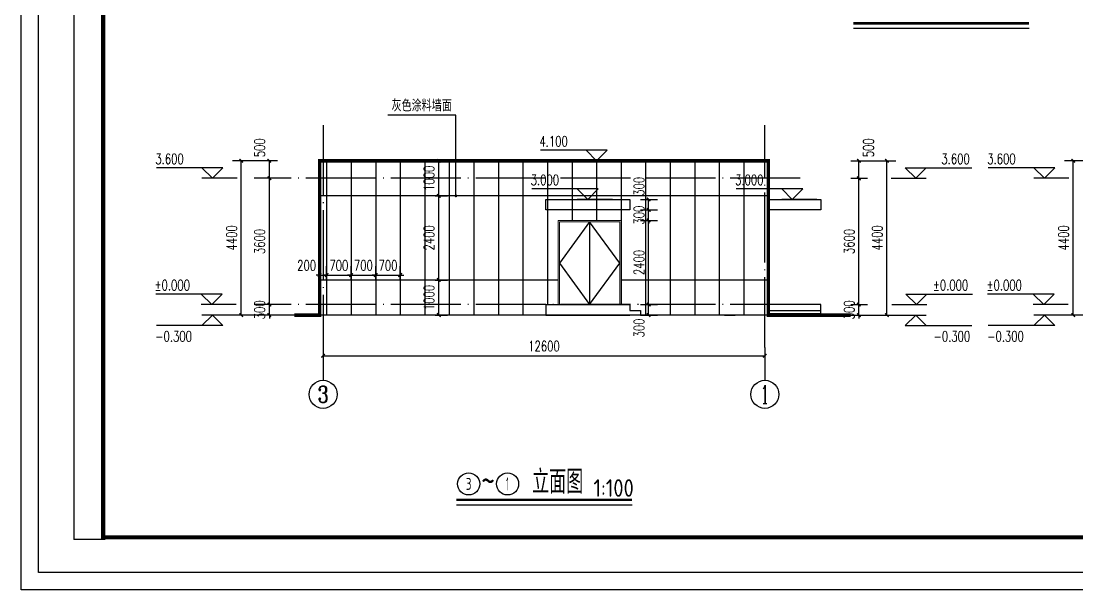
# Model space of a CAD drawing. Extents: x 19098 to 79498, y 3162 to 205862.
# Drawn here: x 19098 to 49212, y 3162 to 19380 of the extents above; entities that cross this region are included whole.
import ezdxf
from ezdxf.enums import TextEntityAlignment as Align

# ---------------------------------------------------------------- set-up
doc = ezdxf.new("R2010")
doc.units = 0
doc.header["$LTSCALE"] = 1000
doc.header["$MEASUREMENT"] = 0
doc.linetypes.add('DOTE', pattern=[2.42, 2, -0.2, 0.02, -0.2])
for name, color, linetype in [('AXIS', 3, 'Continuous'), ('AXIS_TEXT', 7, 'Continuous'), ('C-SHET-TTLB', 11, 'Continuous'), ('DIM_ELEV', 3, 'Continuous'), ('DIM_LEAD', 3, 'Continuous'), ('DIM_SYMB', 3, 'Continuous'), ('DOTE', 1, 'Continuous'), ('PUB_DIM', 3, 'Continuous'), ('PUB_TEXT', 7, 'Continuous'), ('STAIR', 2, 'Continuous'), ('WALL', 9, 'Continuous'), ('除台阶$0$建-立面-划分', 5, 'Continuous')]:
    doc.layers.add(name, color=color, linetype=linetype)
doc.layers.add('WINDOW', color=4, linetype='Continuous', lineweight=9)
doc.styles.add('_TCH_AXIS', font='COMPLEX', dxfattribs={"bigfont": 'GBCBIG'})
doc.styles.add('_TCH_DIM', font='SIMPLEX', dxfattribs={"bigfont": 'GBCBIG'})
doc.styles.add('_TCH_DIM_T3', font='SIMPLEX', dxfattribs={"width": 0.705882, "bigfont": 'GBCBIG'})
doc.styles.get("Standard").update_dxf_attribs({"font": 'gbenor.shx', "bigfont": 'gbcbig.shx'})
doc.dimstyles.new('_TCH_ARCH&&100', dxfattribs={"dimtxt": 297.5, "dimasz": 100, "dimexe": 250, "dimexo": 300, "dimgap": 126.25, "dimtad": 1, "dimdec": 0, "dimzin": 0, "dimdsep": 46, "dimtxsty": '_TCH_DIM_T3', "dimblk": 'ARCHTICK', "dimcen": 0.09, "dimclrt": 7, "dimazin": 2, "dimtfac": 1, "dimtdec": 0, "dimtix": 1, "dimtmove": 2, "dimatfit": 3, "dimfxl": 1, "dimtolj": 1, "dimtzin": 0, "dimarcsym": 0})

# ---------------------------------------------------------------- blocks, each defined once
blk = doc.blocks.new('tukuang')
at = {"layer": 'C-SHET-TTLB'}
for p in [(17002, 20480), (17902, -19640)]:
    blk.add_line(p, (17002, -19640), dxfattribs=at)
for points in [[(75902, 21920), (75902, -21080), (15502, -21080), (15502, 21920)], [(75402, 21420), (75402, -20580), (16002, -20580), (16002, 21420)]]:
    blk.add_lwpolyline(points, close=True, dxfattribs=at)
at = {"layer": 'C-SHET-TTLB', "const_width": 120}
blk.add_lwpolyline([(17842, 20420), (74402, 20420), (74402, -19580), (17842, -19580)], close=True, dxfattribs=at)
blk = doc.blocks.new('_ArchTick')
at = {"color": 0, "linetype": 'ByBlock', "const_width": 0.4}
blk.add_lwpolyline([(-0.5, -0.5), (0.5, 0.5)], dxfattribs=at)
blk = doc.blocks.new('*D34')
at = {"layer": 'Defpoints', "color": 0}
for p in [(27811, 12139), (27611, 11698), (27811, 11698)]:
    blk.add_point(p, dxfattribs=at)
at = {"layer": 'PUB_DIM', "color": 0, "lineweight": -2}
for p, q in [((27611, 11998), (27611, 12389)), ((27811, 11998), (27811, 12389)), ((27611, 12139), (27511, 12139)), ((27611, 12139), (27811, 12139)), ((27811, 12139), (27911, 12139))]:
    blk.add_line(p, q, dxfattribs=at)
at = {"layer": 'PUB_DIM', "color": 0, "lineweight": -2, "xscale": 100, "yscale": 100, "zscale": 100}
blk.add_blockref('_ArchTick', (27611, 12139), dxfattribs=at)
at = {"layer": 'PUB_DIM', "color": 0, "lineweight": -2, "xscale": 100, "yscale": 100, "zscale": 100, "rotation": 180}
blk.add_blockref('_ArchTick', (27811, 12139), dxfattribs=at)
at = {"layer": 'PUB_DIM', "color": 7, "insert": (27241, 12414), "char_height": 297.5, "attachment_point": 5, "style": '_TCH_DIM_T3'}
blk.add_mtext('\\A1;200', dxfattribs=at)
blk = doc.blocks.new('*D35')
at = {"layer": 'Defpoints', "color": 0}
for p in [(28511, 12139), (27811, 11698), (28511, 11698)]:
    blk.add_point(p, dxfattribs=at)
at = {"layer": 'PUB_DIM', "color": 0, "lineweight": -2}
for p, q in [((27811, 11998), (27811, 12389)), ((28511, 11998), (28511, 12389)), ((27811, 12139), (27711, 12139)), ((27811, 12139), (28511, 12139)), ((28511, 12139), (28611, 12139))]:
    blk.add_line(p, q, dxfattribs=at)
at = {"layer": 'PUB_DIM', "color": 0, "lineweight": -2, "xscale": 100, "yscale": 100, "zscale": 100}
blk.add_blockref('_ArchTick', (27811, 12139), dxfattribs=at)
at = {"layer": 'PUB_DIM', "color": 0, "lineweight": -2, "xscale": 100, "yscale": 100, "zscale": 100, "rotation": 180}
blk.add_blockref('_ArchTick', (28511, 12139), dxfattribs=at)
at = {"layer": 'PUB_DIM', "color": 7, "insert": (28161, 12414), "char_height": 297.5, "attachment_point": 5, "style": '_TCH_DIM_T3'}
blk.add_mtext('\\A1;700', dxfattribs=at)
blk = doc.blocks.new('*D36')
at = {"layer": 'Defpoints', "color": 0}
for p in [(29211, 12139), (28511, 11698), (29211, 11698)]:
    blk.add_point(p, dxfattribs=at)
at = {"layer": 'PUB_DIM', "color": 0, "lineweight": -2}
for p, q in [((28511, 11998), (28511, 12389)), ((29211, 11998), (29211, 12389)), ((28511, 12139), (28411, 12139)), ((28511, 12139), (29211, 12139)), ((29211, 12139), (29311, 12139))]:
    blk.add_line(p, q, dxfattribs=at)
at = {"layer": 'PUB_DIM', "color": 0, "lineweight": -2, "xscale": 100, "yscale": 100, "zscale": 100}
blk.add_blockref('_ArchTick', (28511, 12139), dxfattribs=at)
at = {"layer": 'PUB_DIM', "color": 0, "lineweight": -2, "xscale": 100, "yscale": 100, "zscale": 100, "rotation": 180}
blk.add_blockref('_ArchTick', (29211, 12139), dxfattribs=at)
at = {"layer": 'PUB_DIM', "color": 7, "insert": (28861, 12414), "char_height": 297.5, "attachment_point": 5, "style": '_TCH_DIM_T3'}
blk.add_mtext('\\A1;700', dxfattribs=at)
blk = doc.blocks.new('*D37')
at = {"layer": 'Defpoints', "color": 0}
for p in [(29911, 12139), (29211, 11698), (29911, 11698)]:
    blk.add_point(p, dxfattribs=at)
at = {"layer": 'PUB_DIM', "color": 0, "lineweight": -2}
for p, q in [((29211, 11998), (29211, 12389)), ((29911, 11998), (29911, 12389)), ((29211, 12139), (29111, 12139)), ((29211, 12139), (29911, 12139)), ((29911, 12139), (30011, 12139))]:
    blk.add_line(p, q, dxfattribs=at)
at = {"layer": 'PUB_DIM', "color": 0, "lineweight": -2, "xscale": 100, "yscale": 100, "zscale": 100}
blk.add_blockref('_ArchTick', (29211, 12139), dxfattribs=at)
at = {"layer": 'PUB_DIM', "color": 0, "lineweight": -2, "xscale": 100, "yscale": 100, "zscale": 100, "rotation": 180}
blk.add_blockref('_ArchTick', (29911, 12139), dxfattribs=at)
at = {"layer": 'PUB_DIM', "color": 7, "insert": (29561, 12414), "char_height": 297.5, "attachment_point": 5, "style": '_TCH_DIM_T3'}
blk.add_mtext('\\A1;700', dxfattribs=at)
blk = doc.blocks.new('*D264')
at = {"layer": 'Defpoints', "color": 0}
for p in [(49108, 15398), (50167, 15398), (50167, 10998)]:
    blk.add_point(p, dxfattribs=at)
at = {"layer": 'PUB_DIM', "color": 0, "lineweight": -2}
for p, q in [((49867, 15398), (48858, 15398)), ((49108, 10998), (49108, 15398)), ((49867, 10998), (48858, 10998))]:
    blk.add_line(p, q, dxfattribs=at)
at = {"layer": 'PUB_DIM', "color": 0, "lineweight": -2, "xscale": 100, "yscale": 100, "zscale": 100}
for p, rotation in [((49108, 15398), 90), ((49108, 10998), 270)]:
    blk.add_blockref('_ArchTick', p, dxfattribs=dict(at, rotation=rotation))
at = {"layer": 'PUB_DIM', "color": 7, "insert": (48833, 13198), "char_height": 297.5, "attachment_point": 5, "rotation": 90, "style": '_TCH_DIM_T3'}
blk.add_mtext('\\A1;4400', dxfattribs=at)
blk = doc.blocks.new('*D266')
at = {"layer": 'Defpoints', "color": 0}
for p in [(42735, 15398), (43793, 15398), (42735, 10998)]:
    blk.add_point(p, dxfattribs=at)
at = {"layer": 'PUB_DIM', "color": 0, "lineweight": -2}
for p, q in [((43035, 15398), (44043, 15398)), ((43793, 10998), (43793, 15398)), ((43035, 10998), (44043, 10998))]:
    blk.add_line(p, q, dxfattribs=at)
at = {"layer": 'PUB_DIM', "color": 0, "lineweight": -2, "xscale": 100, "yscale": 100, "zscale": 100}
for p, rotation in [((43793, 15398), 90), ((43793, 10998), 270)]:
    blk.add_blockref('_ArchTick', p, dxfattribs=dict(at, rotation=rotation))
at = {"layer": 'PUB_DIM', "color": 7, "insert": (43518, 13198), "char_height": 297.5, "attachment_point": 5, "rotation": 90, "style": '_TCH_DIM_T3'}
blk.add_mtext('\\A1;4400', dxfattribs=at)
blk = doc.blocks.new('*D267')
at = {"layer": 'Defpoints', "color": 0}
for p in [(42462, 11298), (42993, 11298), (42462, 10998)]:
    blk.add_point(p, dxfattribs=at)
at = {"layer": 'PUB_DIM', "color": 0, "lineweight": -2}
for p, q in [((42762, 11298), (43243, 11298)), ((42993, 11298), (42993, 11398)), ((42993, 10998), (42993, 11298)), ((42762, 10998), (43243, 10998)), ((42993, 10998), (42993, 10898))]:
    blk.add_line(p, q, dxfattribs=at)
at = {"layer": 'PUB_DIM', "color": 0, "lineweight": -2, "xscale": 100, "yscale": 100, "zscale": 100}
for p, rotation in [((42993, 11298), 270), ((42993, 10998), 90)]:
    blk.add_blockref('_ArchTick', p, dxfattribs=dict(at, rotation=rotation))
at = {"layer": 'PUB_DIM', "color": 7, "insert": (42718, 11148), "char_height": 297.5, "attachment_point": 5, "rotation": 90, "style": '_TCH_DIM_T3'}
blk.add_mtext('\\A1;300', dxfattribs=at)
blk = doc.blocks.new('*D46')
at = {"layer": 'Defpoints', "color": 0}
for p in [(42462, 14898), (42993, 14898), (42462, 11298)]:
    blk.add_point(p, dxfattribs=at)
at = {"layer": 'PUB_DIM', "color": 0, "lineweight": -2}
for p, q in [((42762, 14898), (43243, 14898)), ((42993, 11298), (42993, 14898)), ((42762, 11298), (43243, 11298))]:
    blk.add_line(p, q, dxfattribs=at)
at = {"layer": 'PUB_DIM', "color": 0, "lineweight": -2, "xscale": 100, "yscale": 100, "zscale": 100}
for p, rotation in [((42993, 14898), 90), ((42993, 11298), 270)]:
    blk.add_blockref('_ArchTick', p, dxfattribs=dict(at, rotation=rotation))
at = {"layer": 'PUB_DIM', "color": 7, "insert": (42718, 13098), "char_height": 297.5, "attachment_point": 5, "rotation": 90, "style": '_TCH_DIM_T3'}
blk.add_mtext('\\A1;3600', dxfattribs=at)
blk = doc.blocks.new('*D47')
at = {"layer": 'Defpoints', "color": 0}
for p in [(42462, 15398), (42993, 15398), (42462, 14898)]:
    blk.add_point(p, dxfattribs=at)
at = {"layer": 'PUB_DIM', "color": 0, "lineweight": -2}
for p, q in [((42762, 15398), (43243, 15398)), ((42993, 14898), (42993, 15398)), ((42762, 14898), (43243, 14898))]:
    blk.add_line(p, q, dxfattribs=at)
at = {"layer": 'PUB_DIM', "color": 0, "lineweight": -2, "xscale": 100, "yscale": 100, "zscale": 100}
for p, rotation in [((42993, 15398), 90), ((42993, 14898), 270)]:
    blk.add_blockref('_ArchTick', p, dxfattribs=dict(at, rotation=rotation))
at = {"layer": 'PUB_DIM', "color": 7, "insert": (43268, 15768), "char_height": 297.5, "attachment_point": 5, "rotation": 90, "style": '_TCH_DIM_T3'}
blk.add_mtext('\\A1;500', dxfattribs=at)
blk = doc.blocks.new('*D268')
at = {"layer": 'Defpoints', "color": 0}
for p in [(25378, 15398), (26437, 15398), (26437, 10998)]:
    blk.add_point(p, dxfattribs=at)
at = {"layer": 'PUB_DIM', "color": 0, "lineweight": -2}
for p, q in [((26137, 15398), (25128, 15398)), ((25378, 10998), (25378, 15398)), ((26137, 10998), (25128, 10998))]:
    blk.add_line(p, q, dxfattribs=at)
at = {"layer": 'PUB_DIM', "color": 0, "lineweight": -2, "xscale": 100, "yscale": 100, "zscale": 100}
for p, rotation in [((25378, 15398), 90), ((25378, 10998), 270)]:
    blk.add_blockref('_ArchTick', p, dxfattribs=dict(at, rotation=rotation))
at = {"layer": 'PUB_DIM', "color": 7, "insert": (25103, 13198), "char_height": 297.5, "attachment_point": 5, "rotation": 90, "style": '_TCH_DIM_T3'}
blk.add_mtext('\\A1;4400', dxfattribs=at)
blk = doc.blocks.new('*D269')
at = {"layer": 'Defpoints', "color": 0}
for p in [(26178, 11298), (26709, 11298), (26709, 10998)]:
    blk.add_point(p, dxfattribs=at)
at = {"layer": 'PUB_DIM', "color": 0, "lineweight": -2}
for p, q in [((26409, 11298), (25928, 11298)), ((26178, 11298), (26178, 11398)), ((26178, 10998), (26178, 11298)), ((26409, 10998), (25928, 10998)), ((26178, 10998), (26178, 10898))]:
    blk.add_line(p, q, dxfattribs=at)
at = {"layer": 'PUB_DIM', "color": 0, "lineweight": -2, "xscale": 100, "yscale": 100, "zscale": 100}
for p, rotation in [((26178, 11298), 270), ((26178, 10998), 90)]:
    blk.add_blockref('_ArchTick', p, dxfattribs=dict(at, rotation=rotation))
at = {"layer": 'PUB_DIM', "color": 7, "insert": (25903, 11148), "char_height": 297.5, "attachment_point": 5, "rotation": 90, "style": '_TCH_DIM_T3'}
blk.add_mtext('\\A1;300', dxfattribs=at)
blk = doc.blocks.new('*D48')
at = {"layer": 'Defpoints', "color": 0}
for p in [(26178, 14898), (26709, 14898), (26709, 11298)]:
    blk.add_point(p, dxfattribs=at)
at = {"layer": 'PUB_DIM', "color": 0, "lineweight": -2}
for p, q in [((26409, 14898), (25928, 14898)), ((26178, 11298), (26178, 14898)), ((26409, 11298), (25928, 11298))]:
    blk.add_line(p, q, dxfattribs=at)
at = {"layer": 'PUB_DIM', "color": 0, "lineweight": -2, "xscale": 100, "yscale": 100, "zscale": 100}
for p, rotation in [((26178, 14898), 90), ((26178, 11298), 270)]:
    blk.add_blockref('_ArchTick', p, dxfattribs=dict(at, rotation=rotation))
at = {"layer": 'PUB_DIM', "color": 7, "insert": (25903, 13098), "char_height": 297.5, "attachment_point": 5, "rotation": 90, "style": '_TCH_DIM_T3'}
blk.add_mtext('\\A1;3600', dxfattribs=at)
blk = doc.blocks.new('*D49')
at = {"layer": 'Defpoints', "color": 0}
for p in [(26178, 15398), (26709, 15398), (26709, 14898)]:
    blk.add_point(p, dxfattribs=at)
at = {"layer": 'PUB_DIM', "color": 0, "lineweight": -2}
for p, q in [((26409, 15398), (25928, 15398)), ((26178, 14898), (26178, 15398)), ((26409, 14898), (25928, 14898))]:
    blk.add_line(p, q, dxfattribs=at)
at = {"layer": 'PUB_DIM', "color": 0, "lineweight": -2, "xscale": 100, "yscale": 100, "zscale": 100}
for p, rotation in [((26178, 15398), 90), ((26178, 14898), 270)]:
    blk.add_blockref('_ArchTick', p, dxfattribs=dict(at, rotation=rotation))
at = {"layer": 'PUB_DIM', "color": 7, "insert": (25903, 15768), "char_height": 297.5, "attachment_point": 5, "rotation": 90, "style": '_TCH_DIM_T3'}
blk.add_mtext('\\A1;500', dxfattribs=at)
blk = doc.blocks.new('*D271')
at = {"layer": 'Defpoints', "color": 0}
for p in [(36462, 11298), (36997, 11298), (36462, 10998)]:
    blk.add_point(p, dxfattribs=at)
at = {"layer": 'PUB_DIM', "color": 0, "lineweight": -2}
for p, q in [((36762, 11298), (37247, 11298)), ((36997, 10998), (36997, 11298)), ((36762, 10998), (37247, 10998))]:
    blk.add_line(p, q, dxfattribs=at)
at = {"layer": 'PUB_DIM', "color": 0, "lineweight": -2, "xscale": 100, "yscale": 100, "zscale": 100}
for p, rotation in [((36997, 11298), 90), ((36997, 10998), 270)]:
    blk.add_blockref('_ArchTick', p, dxfattribs=dict(at, rotation=rotation))
at = {"layer": 'PUB_DIM', "color": 7, "insert": (36722, 10628), "char_height": 297.5, "attachment_point": 5, "rotation": 90, "style": '_TCH_DIM_T3'}
blk.add_mtext('\\A1;300', dxfattribs=at)
blk = doc.blocks.new('*D165')
at = {"layer": 'Defpoints', "color": 0}
for p in [(36462, 13698), (36997, 13698), (36462, 11298)]:
    blk.add_point(p, dxfattribs=at)
at = {"layer": 'PUB_DIM', "color": 0, "lineweight": -2}
for p, q in [((36762, 13698), (37247, 13698)), ((36997, 11298), (36997, 13698)), ((36762, 11298), (37247, 11298))]:
    blk.add_line(p, q, dxfattribs=at)
at = {"layer": 'PUB_DIM', "color": 0, "lineweight": -2, "xscale": 100, "yscale": 100, "zscale": 100}
for p, rotation in [((36997, 13698), 90), ((36997, 11298), 270)]:
    blk.add_blockref('_ArchTick', p, dxfattribs=dict(at, rotation=rotation))
at = {"layer": 'PUB_DIM', "color": 7, "insert": (36722, 12498), "char_height": 297.5, "attachment_point": 5, "rotation": 90, "style": '_TCH_DIM_T3'}
blk.add_mtext('\\A1;2400', dxfattribs=at)
blk = doc.blocks.new('*D166')
at = {"layer": 'Defpoints', "color": 0}
for p in [(36462, 13998), (36997, 13998), (36462, 13698)]:
    blk.add_point(p, dxfattribs=at)
at = {"layer": 'PUB_DIM', "color": 0, "lineweight": -2}
for p, q in [((36762, 13998), (37247, 13998)), ((36997, 13998), (36997, 14098)), ((36997, 13698), (36997, 13998)), ((36762, 13698), (37247, 13698)), ((36997, 13698), (36997, 13598))]:
    blk.add_line(p, q, dxfattribs=at)
at = {"layer": 'PUB_DIM', "color": 0, "lineweight": -2, "xscale": 100, "yscale": 100, "zscale": 100}
for p, rotation in [((36997, 13998), 270), ((36997, 13698), 90)]:
    blk.add_blockref('_ArchTick', p, dxfattribs=dict(at, rotation=rotation))
at = {"layer": 'PUB_DIM', "color": 7, "insert": (36722, 13848), "char_height": 297.5, "attachment_point": 5, "rotation": 90, "style": '_TCH_DIM_T3'}
blk.add_mtext('\\A1;300', dxfattribs=at)
blk = doc.blocks.new('*D167')
at = {"layer": 'Defpoints', "color": 0}
for p in [(36462, 14298), (36997, 14298), (36462, 13998)]:
    blk.add_point(p, dxfattribs=at)
at = {"layer": 'PUB_DIM', "color": 0, "lineweight": -2}
for p, q in [((36762, 14298), (37247, 14298)), ((36997, 13998), (36997, 14298)), ((36762, 13998), (37247, 13998))]:
    blk.add_line(p, q, dxfattribs=at)
at = {"layer": 'PUB_DIM', "color": 0, "lineweight": -2, "xscale": 100, "yscale": 100, "zscale": 100}
for p, rotation in [((36997, 14298), 90), ((36997, 13998), 270)]:
    blk.add_blockref('_ArchTick', p, dxfattribs=dict(at, rotation=rotation))
at = {"layer": 'PUB_DIM', "color": 7, "insert": (36722, 14668), "char_height": 297.5, "attachment_point": 5, "rotation": 90, "style": '_TCH_DIM_T3'}
blk.add_mtext('\\A1;300', dxfattribs=at)
blk = doc.blocks.new('*D272')
at = {"layer": 'AXIS', "color": 0, "lineweight": -2}
for p, q in [((27711, 9838), (40311, 9838)), ((27711, 9776), (27711, 9588)), ((40311, 9776), (40311, 9588))]:
    blk.add_line(p, q, dxfattribs=at)
at = {"layer": 'Defpoints', "color": 0}
for p in [(27711, 10076), (40311, 10076), (40311, 9838)]:
    blk.add_point(p, dxfattribs=at)
at = {"layer": 'AXIS', "color": 0, "lineweight": -2, "xscale": 100, "yscale": 100, "zscale": 100, "rotation": 180}
blk.add_blockref('_ArchTick', (27711, 9838), dxfattribs=at)
at = {"layer": 'AXIS', "color": 0, "lineweight": -2, "xscale": 100, "yscale": 100, "zscale": 100}
blk.add_blockref('_ArchTick', (40311, 9838), dxfattribs=at)
at = {"layer": 'AXIS', "color": 7, "insert": (34011, 10113), "char_height": 297.5, "attachment_point": 5, "style": '_TCH_DIM_T3'}
blk.add_mtext('\\A1;12600', dxfattribs=at)
blk = doc.blocks.new('*D298')
at = {"layer": 'Defpoints', "color": 0}
for p in [(30611, 11998), (31010, 11998), (30611, 10998)]:
    blk.add_point(p, dxfattribs=at)
at = {"layer": 'PUB_DIM', "color": 0, "lineweight": -2}
for p, q in [((30911, 11998), (31260, 11998)), ((31010, 10998), (31010, 11998)), ((30911, 10998), (31260, 10998))]:
    blk.add_line(p, q, dxfattribs=at)
at = {"layer": 'PUB_DIM', "color": 0, "lineweight": -2, "xscale": 100, "yscale": 100, "zscale": 100}
for p, rotation in [((31010, 11998), 90), ((31010, 10998), 270)]:
    blk.add_blockref('_ArchTick', p, dxfattribs=dict(at, rotation=rotation))
at = {"layer": 'PUB_DIM', "color": 7, "insert": (30735, 11498), "char_height": 297.5, "attachment_point": 5, "rotation": 90, "style": '_TCH_DIM_T3'}
blk.add_mtext('\\A1;1000', dxfattribs=at)
blk = doc.blocks.new('*D299')
at = {"layer": 'Defpoints', "color": 0}
for p in [(30611, 14398), (31010, 14398), (30611, 11998)]:
    blk.add_point(p, dxfattribs=at)
at = {"layer": 'PUB_DIM', "color": 0, "lineweight": -2}
for p, q in [((30911, 14398), (31260, 14398)), ((31010, 11998), (31010, 14398)), ((30911, 11998), (31260, 11998))]:
    blk.add_line(p, q, dxfattribs=at)
at = {"layer": 'PUB_DIM', "color": 0, "lineweight": -2, "xscale": 100, "yscale": 100, "zscale": 100}
for p, rotation in [((31010, 14398), 90), ((31010, 11998), 270)]:
    blk.add_blockref('_ArchTick', p, dxfattribs=dict(at, rotation=rotation))
at = {"layer": 'PUB_DIM', "color": 7, "insert": (30735, 13198), "char_height": 297.5, "attachment_point": 5, "rotation": 90, "style": '_TCH_DIM_T3'}
blk.add_mtext('\\A1;2400', dxfattribs=at)
blk = doc.blocks.new('*D300')
at = {"layer": 'Defpoints', "color": 0}
for p in [(30611, 15398), (31010, 15398), (30611, 14398)]:
    blk.add_point(p, dxfattribs=at)
at = {"layer": 'PUB_DIM', "color": 0, "lineweight": -2}
for p, q in [((30911, 15398), (31260, 15398)), ((31010, 14398), (31010, 15398)), ((30911, 14398), (31260, 14398))]:
    blk.add_line(p, q, dxfattribs=at)
at = {"layer": 'PUB_DIM', "color": 0, "lineweight": -2, "xscale": 100, "yscale": 100, "zscale": 100}
for p, rotation in [((31010, 15398), 90), ((31010, 14398), 270)]:
    blk.add_blockref('_ArchTick', p, dxfattribs=dict(at, rotation=rotation))
at = {"layer": 'PUB_DIM', "color": 7, "insert": (30735, 14898), "char_height": 297.5, "attachment_point": 5, "rotation": 90, "style": '_TCH_DIM_T3'}
blk.add_mtext('\\A1;1000', dxfattribs=at)

msp = doc.modelspace()

# ---------------------------------------------------------------- linework, layer by layer
at = {"layer": 'AXIS'}
for p, q in [((27711.4, 10076.4), (27711.4, 9137.6)), ((40311.4, 10076.4), (40311.4, 9137.6))]:
    msp.add_line(p, q, dxfattribs=at)
for centre in [(27711.4, 8737.6), (40311.4, 8737.6)]:
    msp.add_circle(centre, 400, dxfattribs=at)
at = {"layer": 'DIM_ELEV'}
for p, q in [((35811.4, 15697.6), (33911.4, 15697.6)), ((35511.4, 15397.6), (35211.4, 15697.6)), ((35511.4, 15397.6), (35811.4, 15697.6)), ((36211.4, 15397.6), (35211.4, 15397.6)), ((24855.7, 15197.6), (22955.7, 15197.6)), ((24555.7, 14897.6), (24255.7, 15197.6)), ((24555.7, 14897.6), (24855.7, 15197.6)), ((44615.4, 14897.6), (44315.4, 15197.6)), ((44315.4, 15197.6), (46215.4, 15197.6)), ((44615.4, 14897.6), (44915.4, 15197.6)), ((48585.7, 15197.6), (46685.7, 15197.6)), ((48285.7, 14897.6), (47985.7, 15197.6)), ((48285.7, 14897.6), (48585.7, 15197.6)), ((25255.7, 14897.6), (24255.7, 14897.6)), ((43915.4, 14897.6), (44915.4, 14897.6)), ((48985.7, 14897.6), (47985.7, 14897.6)), ((35561.5, 14597.6), (33661.5, 14597.6)), ((35261.5, 14297.6), (34961.5, 14597.6)), ((35261.5, 14297.6), (35561.5, 14597.6)), ((41393.8, 14597.6), (39493.8, 14597.6)), ((41093.8, 14297.6), (40793.8, 14597.6)), ((41093.8, 14297.6), (41393.8, 14597.6)), ((35961.5, 14297.6), (34961.5, 14297.6)), ((41793.8, 14297.6), (40793.8, 14297.6)), ((24835.9, 11597.6), (22935.9, 11597.6)), ((24535.9, 11297.6), (24235.9, 11597.6)), ((24535.9, 11297.6), (24835.9, 11597.6)), ((44635.1, 11297.6), (44335.1, 11597.6)), ((44335.1, 11597.6), (46235.1, 11597.6)), ((44635.1, 11297.6), (44935.1, 11597.6)), ((48566, 11597.6), (46666, 11597.6)), ((48266, 11297.6), (47966, 11597.6)), ((48266, 11297.6), (48566, 11597.6)), ((25235.9, 11297.6), (24235.9, 11297.6)), ((43935.1, 11297.6), (44935.1, 11297.6)), ((48966, 11297.6), (47966, 11297.6)), ((24555.7, 10997.6), (24255.7, 10697.6)), ((25255.7, 10997.6), (24255.7, 10997.6)), ((24555.7, 10997.6), (24855.7, 10697.6)), ((43915.4, 10997.6), (44915.4, 10997.6)), ((44615.4, 10997.6), (44315.4, 10697.6)), ((44615.4, 10997.6), (44915.4, 10697.6)), ((48285.7, 10997.6), (47985.7, 10697.6)), ((48985.7, 10997.6), (47985.7, 10997.6)), ((48285.7, 10997.6), (48585.7, 10697.6)), ((24855.7, 10697.6), (22955.7, 10697.6)), ((44315.4, 10697.6), (46215.4, 10697.6)), ((48585.7, 10697.6), (46685.7, 10697.6))]:
    msp.add_line(p, q, dxfattribs=at)
at = {"layer": 'DIM_LEAD'}
for p, q in [((31498.5, 16699.5), (29557.3, 16699.5)), ((31498.5, 14397.6), (31498.5, 16699.5))]:
    msp.add_line(p, q, dxfattribs=at)
at = {"layer": 'DIM_LEAD', "const_width": 40}
msp.add_lwpolyline([(31498.5, 14377.6, 1), (31498.5, 14417.6, 1)], format="xyb", close=True, dxfattribs=at)
at = {"layer": 'DIM_SYMB', "linetype": 'ByBlock', "const_width": 70}
for points in [[(42837.1, 19318.6), (47848.7, 19318.6)], [(31513.3, 5729.3), (36525, 5729.3)]]:
    msp.add_lwpolyline(points, dxfattribs=at)
at = {"layer": 'DIM_SYMB', "linetype": 'ByBlock'}
for points in [[(42837.1, 19178.6), (47848.7, 19178.6)], [(31513.3, 5589.3), (36525, 5589.3)]]:
    msp.add_lwpolyline(points, dxfattribs=at)
at = {"layer": 'DOTE', "linetype": 'DOTE'}
for p, q in [((27711.4, 16413), (27711.4, 10076.4)), ((40311.4, 10076.4), (40311.4, 16413)), ((41322.9, 14897.6), (25749.3, 14897.6)), ((41322.9, 11297.6), (25749.3, 11297.6))]:
    msp.add_line(p, q, dxfattribs=at)
at = {"layer": 'PUB_TEXT', "linetype": 'ByBlock'}
for centre in [(31863.3, 6184.3), (32971.6, 6184.3)]:
    msp.add_circle(centre, 315, dxfattribs=at)
at = {"layer": 'STAIR'}
for p, q in [((34061.5, 11297.6), (34061.5, 10997.6)), ((34061.5, 11297.6), (36461.5, 11297.6)), ((36461.5, 11297.6), (36461.5, 11127.6)), ((34061.5, 10997.6), (36461.5, 10997.6)), ((36461.5, 11127.6), (36761.5, 11127.6)), ((36761.5, 11127.6), (36761.5, 10997.6)), ((39161.5, 10997.6), (39461.5, 10997.6)), ((40411.4, 11127.6), (41911.4, 11127.6)), ((40411.4, 11047.6), (41911.4, 11047.6))]:
    msp.add_line(p, q, dxfattribs=at)
msp.add_lwpolyline([(34061.5, 14297.6), (36461.5, 14297.6), (36461.5, 13997.6), (34061.5, 13997.6)], close=True, dxfattribs=at)
for points in [[(40411.4, 14297.6), (41911.4, 14297.6), (41911.4, 13997.6), (40411.4, 13997.6)], [(41911.4, 10997.6), (41911.4, 11147.6), (41911.4, 11147.6), (41911.4, 11297.6), (40411.4, 11297.6)]]:
    msp.add_lwpolyline(points, dxfattribs=at)
at = {"layer": 'WALL'}
for p, q in [((40411.4, 15397.6), (27611.4, 15397.6)), ((35311.4, 13657.6), (35311.4, 11297.6)), ((40411.4, 10997.6), (27611.4, 10997.6))]:
    msp.add_line(p, q, dxfattribs=at)
for points in [[(27611.4, 15397.6), (27611.4, 10997.6), (25749.3, 10997.6)], [(40411.4, 15397.6), (40411.4, 11297.6), (40411.4, 10997.6), (41303.2, 10997.6)], [(35311.4, 13657.6), (34451.4, 12477.6), (35311.4, 11297.6), (36171.4, 12477.6), (35311.4, 13657.6)]]:
    msp.add_lwpolyline(points, dxfattribs=at)
at = {"layer": 'WALL', "const_width": 100}
msp.add_lwpolyline([(26889.3, 10997.6), (27611.4, 10997.6), (27611.4, 15397.6), (40411.4, 15397.6), (40411.4, 10997.6), (42758.7, 10997.6)], dxfattribs=at)
at = {"layer": 'WINDOW'}
for p, q in [((34411.4, 13697.6), (34411.4, 11297.6)), ((34411.4, 13697.6), (36211.4, 13697.6)), ((34451.4, 13657.6), (34451.4, 11297.6)), ((34451.4, 13657.6), (36171.4, 13657.6)), ((36171.4, 13657.6), (36171.4, 11297.6)), ((36211.4, 13697.6), (36211.4, 11297.6))]:
    msp.add_line(p, q, dxfattribs=at)
at = {"layer": '除台阶$0$建-立面-划分', "ltscale": 1000}
for p, q in [((27811.4, 15397.6), (27811.4, 10997.6)), ((28511.4, 15397.6), (28511.4, 10997.6)), ((29211.4, 15397.6), (29211.4, 10997.6)), ((29911.4, 15397.6), (29911.4, 10997.6)), ((30611.4, 15397.6), (30611.4, 10997.6)), ((31311.4, 15397.6), (31311.4, 10997.6)), ((32011.4, 15397.6), (32011.4, 10997.6)), ((32711.4, 15397.6), (32711.4, 10997.6)), ((33411.4, 15397.6), (33411.4, 10997.6)), ((34111.4, 15397.6), (34111.4, 11297.6)), ((34811.4, 15397.6), (34811.4, 13697.6)), ((35511.4, 15397.6), (35511.4, 13697.6)), ((36211.4, 15397.6), (36211.4, 11297.6)), ((36911.4, 15397.6), (36911.4, 10997.6)), ((37611.4, 15397.6), (37611.4, 10997.6)), ((38311.4, 15397.6), (38311.4, 10997.6)), ((39011.4, 15397.6), (39011.4, 10997.6)), ((39711.4, 15397.6), (39711.4, 10997.6)), ((40411.4, 14397.6, 0), (27611.4, 14397.6, 0)), ((34411.4, 11997.6, 0), (27611.4, 11997.6, 0)), ((40411.4, 11997.6, 0), (36211.4, 11997.6, 0))]:
    msp.add_line(p, q, dxfattribs=at)

# ---------------------------------------------------------------- block references
at = {"layer": 'C-SHET-TTLB'}
msp.add_blockref('tukuang', (3595.7, 24241.6), dxfattribs=at)

# ---------------------------------------------------------------- texts
at = {"layer": 'AXIS_TEXT', "style": '_TCH_AXIS'}
for s, height, p, p2 in [('3', 465.9, (27556.1, 8504.7), (27866.7, 8504.7)), ('1', 514.7, (40201.1, 8480.3), (40421.7, 8480.3))]:
    msp.add_text(s, height=height, dxfattribs=at).set_placement(p, p2, align=Align.FIT)
at = {"layer": 'PUB_TEXT'}
msp.add_text('灰色涂料墙面', height=337.59, dxfattribs=at).set_placement((29662.3, 16804.5))
at = {"layer": 'PUB_TEXT', "style": '_TCH_DIM', "width": 0.705882}
for s, p in [('4.100', (33881.4, 15802.6)), ('3.600', (22925.7, 15302.6)), ('3.600', (45345.4, 15302.6)), ('3.600', (46655.7, 15302.6)), ('3.000', (33631.5, 14702.6)), ('3.000', (39463.8, 14702.6)), ('%%P0.000', (22905.9, 11702.6)), ('%%P0.000', (45105.1, 11702.6)), ('%%P0.000', (46636, 11702.6)), ('-0.300', (22925.7, 10242.6)), ('-0.300', (45125.4, 10242.6)), ('-0.300', (46655.7, 10242.6))]:
    msp.add_text(s, height=297.5, dxfattribs=at).set_placement(p)
at = {"layer": 'PUB_TEXT', "linetype": 'ByBlock'}
for s, height, p in [('立面图', 675.18, (33671.6, 5904.3)), ('~', 700, (32213.3, 5904.3)), ('1:100', 500, (35424.6, 5817))]:
    msp.add_text(s, height=height, dxfattribs=at).set_placement(p)
for s, height, width, p, p2 in [('3', 342.2, 0.803808, (31783.1, 6013.2), (31943.6, 6013.2)), ('1', 369, 0.533333, (32930.6, 5999.8), (33012.6, 5999.8))]:
    msp.add_text(s, height=height, dxfattribs=dict(at, width=width)).set_placement(p, p2, align=Align.FIT)

# ---------------------------------------------------------------- dimensions: what is measured, and where the dimension line sits
at = {"layer": 'AXIS'}
dim = msp.add_aligned_dim(p1=(27711.4, 10076.4), p2=(40311.4, 10076.4), distance=-238.8, dimstyle='_TCH_ARCH&&100', dxfattribs=at)
dim.commit()
dim.dimension.update_dxf_attribs({"geometry": '*D272', "text_midpoint": (34011.4, 10112.6)})
at = {"layer": 'PUB_DIM'}
for base, p1, p2, picture, middle in [((26177.7, 15397.6), (26708.7, 14897.6), (26708.7, 15397.6), '*D49', (25902.7, 15767.6)), ((42993.4, 15397.6), (42462.4, 14897.6), (42462.4, 15397.6), '*D47', (43268.4, 15767.6)), ((36997.3, 14297.6), (36461.5, 13997.6), (36461.5, 14297.6), '*D167', (36722.3, 14667.6)), ((36997.3, 11297.6), (36461.5, 10997.6), (36461.5, 11297.6), '*D271', (36722.3, 10627.6))]:
    dim = msp.add_linear_dim(base=base, p1=p1, p2=p2, angle=90, dimstyle='_TCH_ARCH&&100', dxfattribs=at)
    dim.commit()
    dim.dimension.update_dxf_attribs({"geometry": picture, "text_midpoint": middle, "dimtype": 129})
for p1, p2, distance, picture, middle in [((26436.5, 10997.6), (26436.5, 15397.6), 1058.8, '*D268', (25102.7, 13197.6)), ((30611.4, 14397.6), (30611.4, 15397.6), -398.9, '*D300', (30735.3, 14897.6)), ((42734.6, 10997.6), (42734.6, 15397.6), -1058.8, '*D266', (43518.4, 13197.6)), ((50166.6, 10997.6), (50166.6, 15397.6), 1058.8, '*D264', (48832.7, 13197.6)), ((26708.7, 11297.6), (26708.7, 14897.6), 531.1, '*D48', (25902.7, 13097.6)), ((42462.4, 11297.6), (42462.4, 14897.6), -531.1, '*D46', (42718.4, 13097.6)), ((30611.4, 11997.6), (30611.4, 14397.6), -398.9, '*D299', (30735.3, 13197.6)), ((36461.5, 13697.6), (36461.5, 13997.6), -535.7, '*D166', (36722.3, 13847.6)), ((36461.5, 11297.6), (36461.5, 13697.6), -535.7, '*D165', (36722.3, 12497.6)), ((30611.4, 10997.6), (30611.4, 11997.6), -398.9, '*D298', (30735.3, 11497.6)), ((26708.7, 10997.6), (26708.7, 11297.6), 531.1, '*D269', (25902.7, 11147.6)), ((42462.4, 10997.6), (42462.4, 11297.6), -531.1, '*D267', (42718.4, 11147.6))]:
    dim = msp.add_aligned_dim(p1=p1, p2=p2, distance=distance, dimstyle='_TCH_ARCH&&100', dxfattribs=at)
    dim.commit()
    dim.dimension.update_dxf_attribs({"geometry": picture, "text_midpoint": middle})
at = {"layer": 'PUB_DIM', "color": 119}
dim = msp.add_linear_dim(base=(27811.4, 12138.7), p1=(27611.4, 11697.6), p2=(27811.4, 11697.6), angle=0, dimstyle='_TCH_ARCH&&100', dxfattribs=at)
dim.commit()
dim.dimension.update_dxf_attribs({"geometry": '*D34', "text_midpoint": (27241.4, 12413.7), "dimtype": 129})
for p1, p2, picture, middle in [((27811.4, 11697.6), (28511.4, 11697.6), '*D35', (28161.4, 12413.7)), ((28511.4, 11697.6), (29211.4, 11697.6), '*D36', (28861.4, 12413.7)), ((29211.4, 11697.6), (29911.4, 11697.6), '*D37', (29561.4, 12413.7))]:
    dim = msp.add_aligned_dim(p1=p1, p2=p2, distance=441.1, dimstyle='_TCH_ARCH&&100', dxfattribs=at)
    dim.commit()
    dim.dimension.update_dxf_attribs({"geometry": picture, "text_midpoint": middle})

doc.saveas('drawing.dxf')
